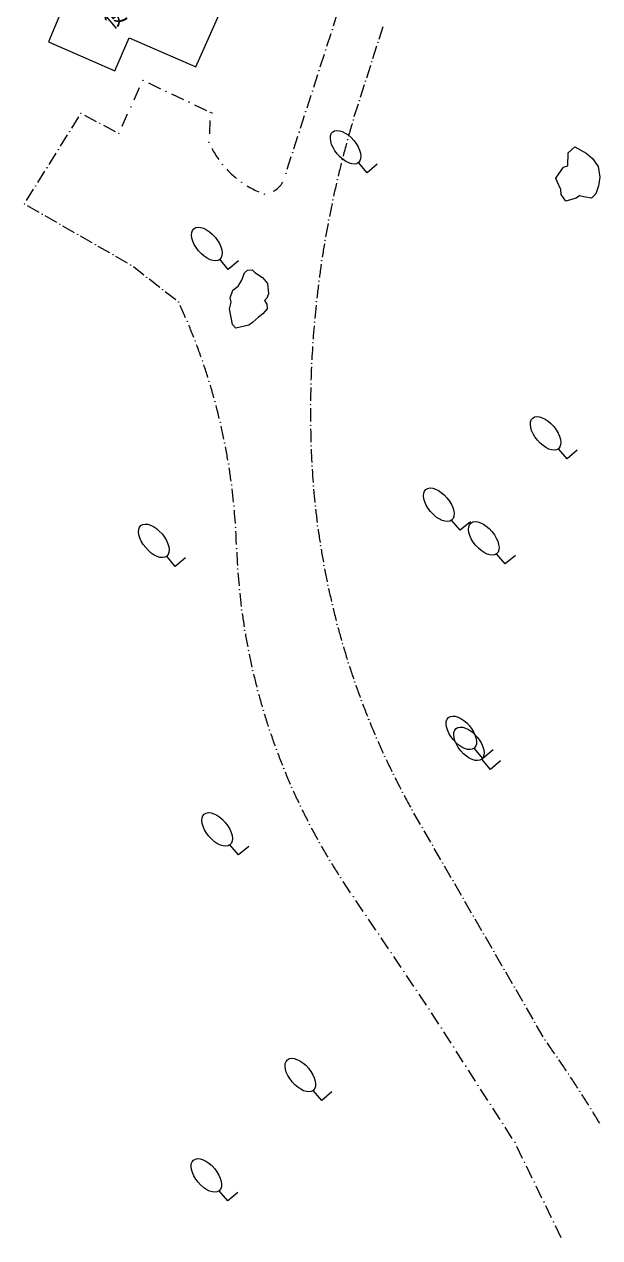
# Model space of a CAD drawing. Header units: metres. Extents: x -10443 to -4073, y -33280 to -26846.
# Drawn here: x -7368.15 to -7346.58, y -29177.67 to -29132.16 of the extents above; entities that cross this region are included whole.
import ezdxf
from ezdxf.enums import TextEntityAlignment as Align

# ---------------------------------------------------------------- set-up
doc = ezdxf.new("R2010")
doc.units = ezdxf.units.M
doc.header["$MEASUREMENT"] = 0
doc.linetypes.add('CONTINUOUS_1', pattern=[0])
doc.linetypes.add('CONTINUOUS_2', pattern=[0])
for name, color, linetype, lineweight in [('園路', 241, 'CONTINUOUS_2', 18), ('木', 254, 'CONTINUOUS_2', 18), ('構造物', 241, 'CONTINUOUS_2', 18), ('石', 241, 'CONTINUOUS_2', 18)]:
    doc.layers.add(name, color=color, linetype=linetype, lineweight=lineweight)
doc.layers.add('非表示', color=7, linetype='CONTINUOUS', lineweight=0, plot=False)
doc.styles.add('MS Gothic', font='MS Gothic.ttf')

msp = doc.modelspace()

# ---------------------------------------------------------------- hatches: boundary and pattern name
at = {"layer": '園路', "linetype": 'CONTINUOUS_1', "lineweight": 18}
for points in [[(-7356.599, -29132.359, 1), (-7356.614, -29132.359, 1)], [(-7354.884, -29132.841, 1), (-7354.899, -29132.841, 1)], [(-7356.847, -29133.129, 1), (-7356.862, -29133.129, 1)], [(-7355.117, -29133.567, 1), (-7355.132, -29133.567, 1)], [(-7363.696, -29134.265, 1), (-7363.711, -29134.265, 1)], [(-7357.095, -29133.898, 1), (-7357.11, -29133.898, 1)], [(-7355.349, -29134.293, 1), (-7355.364, -29134.293, 1)], [(-7362.834, -29134.672, 1), (-7362.849, -29134.672, 1)], [(-7357.343, -29134.668, 1), (-7357.358, -29134.668, 1)], [(-7361.972, -29135.08, 1), (-7361.987, -29135.08, 1)], [(-7355.581, -29135.02, 1), (-7355.596, -29135.02, 1)], [(-7366.023, -29135.504, 1), (-7366.038, -29135.504, 1)], [(-7364.147, -29135.257, 1), (-7364.162, -29135.257, 1)], [(-7361.169, -29135.458, 1), (-7361.184, -29135.458, 1)], [(-7361.111, -29135.488, 1), (-7361.126, -29135.488, 1)], [(-7357.591, -29135.437, 1), (-7357.606, -29135.437, 1)], [(-7365.311, -29135.876, 1), (-7365.326, -29135.876, 1)], [(-7355.813, -29135.746, 1), (-7355.828, -29135.746, 1)], [(-7366.445, -29136.183, 1), (-7366.46, -29136.183, 1)], [(-7364.599, -29136.249, 1), (-7364.614, -29136.249, 1)], [(-7357.84, -29136.207, 1), (-7357.855, -29136.207, 1)], [(-7356.028, -29136.489, 1), (-7356.043, -29136.489, 1)], [(-7366.868, -29136.863, 1), (-7366.883, -29136.863, 1)], [(-7361.22, -29136.591, 1), (-7361.235, -29136.591, 1)], [(-7358.088, -29136.977, 1), (-7358.103, -29136.977, 1)], [(-7360.712, -29137.42, 1), (-7360.727, -29137.42, 1)], [(-7356.227, -29137.237, 1), (-7356.242, -29137.237, 1)], [(-7367.29, -29137.543, 1), (-7367.305, -29137.543, 1)], [(-7358.336, -29137.746, 1), (-7358.351, -29137.746, 1)], [(-7367.713, -29138.223, 1), (-7367.728, -29138.223, 1)], [(-7359.999, -29138.083, 1), (-7360.014, -29138.083, 1)], [(-7356.411, -29137.989, 1), (-7356.426, -29137.989, 1)], [(-7359.135, -29138.531, 1), (-7359.15, -29138.531, 1)], [(-7356.58, -29138.744, 1), (-7356.595, -29138.744, 1)], [(-7368.135, -29138.902, 1), (-7368.15, -29138.902, 1)], [(-7367.472, -29139.283, 1), (-7367.487, -29139.283, 1)], [(-7366.809, -29139.663, 1), (-7366.824, -29139.663, 1)], [(-7356.733, -29139.502, 1), (-7356.748, -29139.502, 1)], [(-7366.146, -29140.043, 1), (-7366.161, -29140.043, 1)], [(-7365.483, -29140.424, 1), (-7365.498, -29140.424, 1)], [(-7356.871, -29140.264, 1), (-7356.886, -29140.264, 1)], [(-7364.82, -29140.804, 1), (-7364.835, -29140.804, 1)], [(-7356.994, -29141.028, 1), (-7357.009, -29141.028, 1)], [(-7364.157, -29141.185, 1), (-7364.172, -29141.185, 1)], [(-7363.558, -29141.647, 1), (-7363.573, -29141.647, 1)], [(-7357.101, -29141.794, 1), (-7357.116, -29141.794, 1)], [(-7362.959, -29142.11, 1), (-7362.974, -29142.11, 1)], [(-7362.361, -29142.573, 1), (-7362.376, -29142.573, 1)], [(-7357.192, -29142.563, 1), (-7357.207, -29142.563, 1)], [(-7362.037, -29143.302, 1), (-7362.052, -29143.302, 1)], [(-7357.268, -29143.333, 1), (-7357.283, -29143.333, 1)], [(-7361.738, -29144.041, 1), (-7361.753, -29144.041, 1)], [(-7357.328, -29144.104, 1), (-7357.343, -29144.104, 1)], [(-7361.464, -29144.79, 1), (-7361.479, -29144.79, 1)], [(-7357.373, -29144.877, 1), (-7357.388, -29144.877, 1)], [(-7361.216, -29145.548, 1), (-7361.231, -29145.548, 1)], [(-7357.402, -29145.65, 1), (-7357.417, -29145.65, 1)], [(-7360.994, -29146.314, 1), (-7361.009, -29146.314, 1)], [(-7357.415, -29146.424, 1), (-7357.43, -29146.424, 1)], [(-7360.798, -29147.086, 1), (-7360.813, -29147.086, 1)], [(-7357.413, -29147.198, 1), (-7357.428, -29147.198, 1)], [(-7360.629, -29147.866, 1), (-7360.644, -29147.866, 1)], [(-7357.395, -29147.971, 1), (-7357.41, -29147.971, 1)], [(-7360.487, -29148.65, 1), (-7360.502, -29148.65, 1)], [(-7357.361, -29148.724, 1), (-7357.376, -29148.724, 1)], [(-7360.371, -29149.439, 1), (-7360.386, -29149.439, 1)], [(-7357.309, -29149.475, 1), (-7357.324, -29149.475, 1)], [(-7357.237, -29150.224, 1), (-7357.252, -29150.224, 1)], [(-7360.282, -29150.232, 1), (-7360.297, -29150.232, 1)], [(-7360.221, -29151.027, 1), (-7360.236, -29151.027, 1)], [(-7357.147, -29150.972, 1), (-7357.162, -29150.972, 1)], [(-7360.186, -29151.823, 1), (-7360.201, -29151.823, 1)], [(-7357.039, -29151.717, 1), (-7357.054, -29151.717, 1)], [(-7356.911, -29152.459, 1), (-7356.926, -29152.459, 1)], [(-7360.146, -29152.593, 1), (-7360.161, -29152.593, 1)], [(-7360.081, -29153.361, 1), (-7360.096, -29153.361, 1)], [(-7356.765, -29153.198, 1), (-7356.78, -29153.198, 1)], [(-7359.992, -29154.127, 1), (-7360.007, -29154.127, 1)], [(-7356.601, -29153.933, 1), (-7356.616, -29153.933, 1)], [(-7356.418, -29154.663, 1), (-7356.433, -29154.663, 1)], [(-7359.878, -29154.89, 1), (-7359.893, -29154.89, 1)], [(-7359.741, -29155.648, 1), (-7359.756, -29155.648, 1)], [(-7356.217, -29155.389, 1), (-7356.232, -29155.389, 1)], [(-7355.997, -29156.109, 1), (-7356.012, -29156.109, 1)], [(-7359.579, -29156.402, 1), (-7359.594, -29156.402, 1)], [(-7355.76, -29156.824, 1), (-7355.775, -29156.824, 1)], [(-7359.394, -29157.151, 1), (-7359.409, -29157.151, 1)], [(-7359.185, -29157.893, 1), (-7359.2, -29157.893, 1)], [(-7355.505, -29157.532, 1), (-7355.52, -29157.532, 1)], [(-7355.232, -29158.234, 1), (-7355.247, -29158.234, 1)], [(-7358.953, -29158.628, 1), (-7358.968, -29158.628, 1)], [(-7354.942, -29158.929, 1), (-7354.957, -29158.929, 1)], [(-7358.698, -29159.355, 1), (-7358.713, -29159.355, 1)], [(-7354.635, -29159.616, 1), (-7354.65, -29159.616, 1)], [(-7358.42, -29160.074, 1), (-7358.435, -29160.074, 1)], [(-7354.31, -29160.295, 1), (-7354.325, -29160.295, 1)], [(-7358.119, -29160.784, 1), (-7358.134, -29160.784, 1)], [(-7353.968, -29160.966, 1), (-7353.983, -29160.966, 1)], [(-7357.796, -29161.484, 1), (-7357.811, -29161.484, 1)], [(-7353.61, -29161.628, 1), (-7353.625, -29161.628, 1)], [(-7357.451, -29162.174, 1), (-7357.466, -29162.174, 1)], [(-7353.226, -29162.292, 1), (-7353.241, -29162.292, 1)], [(-7357.084, -29162.852, 1), (-7357.099, -29162.852, 1)], [(-7352.843, -29162.956, 1), (-7352.858, -29162.956, 1)], [(-7356.696, -29163.518, 1), (-7356.711, -29163.518, 1)], [(-7352.46, -29163.619, 1), (-7352.475, -29163.619, 1)], [(-7356.287, -29164.172, 1), (-7356.302, -29164.172, 1)], [(-7352.076, -29164.283, 1), (-7352.091, -29164.283, 1)], [(-7355.813, -29164.875, 1), (-7355.828, -29164.875, 1)], [(-7351.693, -29164.947, 1), (-7351.708, -29164.947, 1)], [(-7355.34, -29165.578, 1), (-7355.355, -29165.578, 1)], [(-7351.309, -29165.61, 1), (-7351.324, -29165.61, 1)], [(-7354.866, -29166.281, 1), (-7354.881, -29166.281, 1)], [(-7350.926, -29166.274, 1), (-7350.941, -29166.274, 1)], [(-7354.392, -29166.984, 1), (-7354.407, -29166.984, 1)], [(-7350.542, -29166.937, 1), (-7350.557, -29166.937, 1)], [(-7353.918, -29167.687, 1), (-7353.933, -29167.687, 1)], [(-7350.159, -29167.601, 1), (-7350.174, -29167.601, 1)], [(-7353.445, -29168.39, 1), (-7353.46, -29168.39, 1)], [(-7349.775, -29168.265, 1), (-7349.79, -29168.265, 1)], [(-7352.971, -29169.092, 1), (-7352.986, -29169.092, 1)], [(-7349.392, -29168.928, 1), (-7349.407, -29168.928, 1)], [(-7349.008, -29169.592, 1), (-7349.023, -29169.592, 1)], [(-7352.512, -29169.807, 1), (-7352.527, -29169.807, 1)], [(-7352.052, -29170.523, 1), (-7352.067, -29170.523, 1)], [(-7348.625, -29170.256, 1), (-7348.64, -29170.256, 1)], [(-7348.18, -29170.89, 1), (-7348.195, -29170.89, 1)], [(-7351.593, -29171.238, 1), (-7351.608, -29171.238, 1)], [(-7347.746, -29171.531, 1), (-7347.761, -29171.531, 1)], [(-7351.134, -29171.953, 1), (-7351.149, -29171.953, 1)], [(-7347.322, -29172.18, 1), (-7347.337, -29172.18, 1)], [(-7350.674, -29172.668, 1), (-7350.689, -29172.668, 1)], [(-7346.909, -29172.835, 1), (-7346.924, -29172.835, 1)], [(-7350.215, -29173.383, 1), (-7350.23, -29173.383, 1)], [(-7349.756, -29174.098, 1), (-7349.771, -29174.098, 1)], [(-7349.393, -29174.842, 1), (-7349.408, -29174.842, 1)], [(-7349.031, -29175.586, 1), (-7349.046, -29175.586, 1)], [(-7348.668, -29176.331, 1), (-7348.683, -29176.331, 1)], [(-7348.306, -29177.075, 1), (-7348.321, -29177.075, 1)]]:
    msp.add_hatch(color=256, dxfattribs=at).paths.add_polyline_path(points, flags=0)

# ---------------------------------------------------------------- linework, layer by layer
for p, q in [((-7356.559, -29132.212), (-7356.405, -29131.736)), ((-7354.852, -29132.716), (-7354.7, -29132.239)), ((-7356.807, -29132.982), (-7356.654, -29132.506)), ((-7357.055, -29133.751), (-7356.902, -29133.275)), ((-7355.084, -29133.442), (-7354.932, -29132.966)), ((-7355.316, -29134.168), (-7355.164, -29133.692)), ((-7357.303, -29134.521), (-7357.15, -29134.045)), ((-7364.033, -29134.988), (-7363.826, -29134.533)), ((-7363.499, -29134.361), (-7363.047, -29134.575)), ((-7355.549, -29134.894), (-7355.396, -29134.418)), ((-7362.637, -29134.769), (-7362.185, -29134.983)), ((-7361.775, -29135.177), (-7361.323, -29135.391)), ((-7357.552, -29135.291), (-7357.398, -29134.815)), ((-7355.781, -29135.621), (-7355.629, -29135.145)), ((-7366.374, -29136.056), (-7366.11, -29135.631)), ((-7365.896, -29135.574), (-7365.453, -29135.806)), ((-7364.484, -29135.98), (-7364.277, -29135.525)), ((-7357.8, -29136.06), (-7357.646, -29135.584)), ((-7365.184, -29135.947), (-7364.741, -29136.178)), ((-7361.191, -29135.774), (-7361.214, -29136.274)), ((-7366.796, -29136.736), (-7366.532, -29136.311)), ((-7358.048, -29136.83), (-7357.894, -29136.354)), ((-7367.219, -29137.415), (-7366.955, -29136.991)), ((-7358.296, -29137.599), (-7358.143, -29137.124)), ((-7367.641, -29138.095), (-7367.377, -29137.671)), ((-7368.063, -29138.775), (-7367.8, -29138.35)), ((-7367.594, -29139.217), (-7368.028, -29138.968)), ((-7366.931, -29139.597), (-7367.365, -29139.349)), ((-7366.268, -29139.978), (-7366.702, -29139.729)), ((-7365.605, -29140.358), (-7366.039, -29140.109)), ((-7364.942, -29140.738), (-7365.376, -29140.49)), ((-7364.279, -29141.119), (-7364.713, -29140.87)), ((-7363.667, -29141.569), (-7364.063, -29141.263)), ((-7363.069, -29142.032), (-7363.464, -29141.726)), ((-7362.47, -29142.495), (-7362.865, -29142.189)), ((-7353.301, -29162.177), (-7353.551, -29161.744)), ((-7352.917, -29162.84), (-7353.167, -29162.407)), ((-7352.534, -29163.504), (-7352.784, -29163.071)), ((-7352.15, -29164.168), (-7352.4, -29163.735)), ((-7355.918, -29164.73), (-7356.197, -29164.316)), ((-7351.767, -29164.831), (-7352.017, -29164.398)), ((-7355.444, -29165.433), (-7355.724, -29165.019)), ((-7351.383, -29165.495), (-7351.633, -29165.062)), ((-7354.971, -29166.136), (-7355.25, -29165.722)), ((-7351, -29166.159), (-7351.25, -29165.726)), ((-7354.497, -29166.839), (-7354.776, -29166.425)), ((-7350.616, -29166.822), (-7350.866, -29166.389)), ((-7350.233, -29167.486), (-7350.483, -29167.053)), ((-7354.023, -29167.542), (-7354.303, -29167.128)), ((-7353.549, -29168.245), (-7353.829, -29167.831)), ((-7349.849, -29168.149), (-7350.1, -29167.716)), ((-7349.466, -29168.813), (-7349.716, -29168.38)), ((-7353.076, -29168.948), (-7353.355, -29168.534)), ((-7352.614, -29169.66), (-7352.884, -29169.24)), ((-7349.082, -29169.477), (-7349.333, -29169.044)), ((-7348.699, -29170.14), (-7348.949, -29169.707)), ((-7352.154, -29170.375), (-7352.425, -29169.955)), ((-7351.695, -29171.09), (-7351.965, -29170.67)), ((-7351.236, -29171.805), (-7351.506, -29171.385)), ((-7350.776, -29172.52), (-7351.047, -29172.1)), ((-7350.317, -29173.235), (-7350.587, -29172.815)), ((-7349.858, -29173.95), (-7350.128, -29173.53)), ((-7349.472, -29174.695), (-7349.691, -29174.245)), ((-7349.11, -29175.439), (-7349.329, -29174.989)), ((-7348.747, -29176.183), (-7348.966, -29175.734)), ((-7348.385, -29176.928), (-7348.604, -29176.478)), ((-7348.023, -29177.672), (-7348.241, -29177.222))]:
    msp.add_line(p, q, dxfattribs=at)
for centre in [(-7356.606, -29132.359), (-7354.892, -29132.841), (-7356.854, -29133.129), (-7355.124, -29133.567), (-7363.704, -29134.265), (-7357.103, -29133.898), (-7355.356, -29134.293), (-7362.842, -29134.672), (-7357.351, -29134.668), (-7361.98, -29135.08), (-7355.589, -29135.02), (-7366.03, -29135.504), (-7364.155, -29135.257), (-7361.177, -29135.458), (-7361.118, -29135.488), (-7357.599, -29135.437), (-7365.318, -29135.876), (-7355.821, -29135.746), (-7366.453, -29136.183), (-7364.606, -29136.249), (-7357.847, -29136.207), (-7356.035, -29136.489), (-7366.875, -29136.863), (-7361.228, -29136.591), (-7358.095, -29136.977), (-7360.719, -29137.42), (-7356.234, -29137.237), (-7367.298, -29137.543), (-7358.343, -29137.746), (-7367.72, -29138.223), (-7360.007, -29138.083), (-7356.418, -29137.989), (-7359.143, -29138.531), (-7356.587, -29138.744), (-7368.143, -29138.902), (-7367.48, -29139.283), (-7366.817, -29139.663), (-7356.74, -29139.502), (-7366.153, -29140.043), (-7365.49, -29140.424), (-7356.878, -29140.264), (-7364.827, -29140.804), (-7357.001, -29141.028), (-7364.164, -29141.185), (-7363.566, -29141.647), (-7357.108, -29141.794), (-7362.967, -29142.11), (-7362.368, -29142.573), (-7357.2, -29142.563), (-7362.044, -29143.302), (-7357.276, -29143.333), (-7361.745, -29144.041), (-7357.336, -29144.104), (-7361.471, -29144.79), (-7357.38, -29144.877), (-7361.223, -29145.548), (-7357.409, -29145.65), (-7361.001, -29146.314), (-7357.423, -29146.424), (-7360.806, -29147.086), (-7357.42, -29147.198), (-7360.637, -29147.866), (-7357.402, -29147.971), (-7360.494, -29148.65), (-7357.369, -29148.724), (-7360.378, -29149.439), (-7357.316, -29149.475), (-7357.245, -29150.224), (-7360.29, -29150.232), (-7360.228, -29151.027), (-7357.155, -29150.972), (-7360.194, -29151.823), (-7357.046, -29151.717), (-7356.919, -29152.459), (-7360.153, -29152.593), (-7360.088, -29153.361), (-7356.773, -29153.198), (-7359.999, -29154.127), (-7356.608, -29153.933), (-7356.425, -29154.663), (-7359.886, -29154.89), (-7359.748, -29155.648), (-7356.224, -29155.389), (-7356.005, -29156.109), (-7359.587, -29156.402), (-7355.768, -29156.824), (-7359.402, -29157.151), (-7359.193, -29157.893), (-7355.513, -29157.532), (-7355.24, -29158.234), (-7358.961, -29158.628), (-7354.95, -29158.929), (-7358.706, -29159.355), (-7354.642, -29159.616), (-7358.427, -29160.074), (-7354.317, -29160.295), (-7358.126, -29160.784), (-7353.976, -29160.966), (-7357.803, -29161.484), (-7353.617, -29161.628), (-7357.458, -29162.174), (-7353.234, -29162.292), (-7357.091, -29162.852), (-7352.85, -29162.956), (-7356.703, -29163.518), (-7352.467, -29163.619), (-7356.295, -29164.172), (-7352.084, -29164.283), (-7355.821, -29164.875), (-7351.7, -29164.947), (-7355.347, -29165.578), (-7351.317, -29165.61), (-7354.873, -29166.281), (-7350.933, -29166.274), (-7354.4, -29166.984), (-7350.55, -29166.937), (-7353.926, -29167.687), (-7350.166, -29167.601), (-7353.452, -29168.39), (-7349.783, -29168.265), (-7352.979, -29169.092), (-7349.399, -29168.928), (-7349.016, -29169.592), (-7352.519, -29169.807), (-7352.06, -29170.523), (-7348.632, -29170.256), (-7348.187, -29170.89), (-7351.601, -29171.238), (-7347.753, -29171.531), (-7351.141, -29171.953), (-7347.329, -29172.18), (-7350.682, -29172.668), (-7346.916, -29172.835), (-7350.222, -29173.383), (-7349.763, -29174.098), (-7349.401, -29174.842), (-7349.038, -29175.586), (-7348.676, -29176.331), (-7348.313, -29177.075)]:
    msp.add_circle(centre, 0.0075, dxfattribs=at)
for centre, radius, start, end in [((-7319.233, -29146.694), 38.191, 163.5467, 164.2968), ((-7357.932, -29135.14), 3.601, 207.542, 215.4984), ((-7319.233, -29146.694), 38.191, 164.7076, 165.4578), ((-7319.233, -29146.694), 38.191, 165.8686, 166.6187), ((-7357.932, -29135.14), 3.601, 223.0741, 231.0305), ((-7357.932, -29135.14), 3.601, 238.6062, 246.5626), ((-7359.26, -29137.613), 0.926, 299.0096, 329.9402), ((-7319.233, -29146.694), 38.191, 167.0296, 167.7797), ((-7319.233, -29146.694), 38.191, 168.1906, 168.9407), ((-7319.233, -29146.694), 38.191, 169.3515, 170.1016), ((-7319.233, -29146.694), 38.191, 170.5125, 171.2626), ((-7319.233, -29146.694), 38.191, 171.6735, 172.4236), ((-7319.233, -29146.694), 38.191, 172.8344, 173.5846), ((-7383.539, -29152.431), 23.353, 23.3755, 24.6022), ((-7319.233, -29146.694), 38.191, 173.9954, 174.7455), ((-7383.539, -29152.431), 23.353, 21.4191, 22.6458), ((-7319.233, -29146.694), 38.191, 175.1564, 175.9065), ((-7383.539, -29152.431), 23.353, 19.4627, 20.6894), ((-7319.233, -29146.694), 38.191, 176.3173, 177.0675), ((-7383.539, -29152.431), 23.353, 17.5063, 18.733), ((-7319.233, -29146.694), 38.191, 177.4783, 178.2284), ((-7383.539, -29152.431), 23.353, 15.5499, 16.7766), ((-7319.233, -29146.694), 38.191, 178.6393, 179.3894), ((-7383.539, -29152.431), 23.353, 13.5935, 14.8202), ((-7319.233, -29146.694), 38.191, 179.8003, 180.5504), ((-7383.539, -29152.431), 23.353, 11.6371, 12.8638), ((-7319.233, -29146.694), 38.191, 180.9612, 181.7113), ((-7383.539, -29152.431), 23.353, 9.6807, 10.9074), ((-7327.388, -29147.006), 30.03, 182.0832, 183.0372), ((-7383.539, -29152.431), 23.353, 7.7243, 8.951), ((-7327.388, -29147.006), 30.03, 183.5199, 184.4739), ((-7383.539, -29152.431), 23.353, 5.7679, 6.9946), ((-7327.388, -29147.006), 30.03, 184.9566, 185.9105), ((-7383.539, -29152.431), 23.353, 3.8115, 5.0382), ((-7327.388, -29147.006), 30.03, 186.3932, 187.3472), ((-7327.388, -29147.006), 30.03, 187.8299, 188.7839), ((-7383.539, -29152.431), 23.353, 1.8551, 3.0818), ((-7335.852, -29150.926), 24.359, 182.4289, 183.605), ((-7327.388, -29147.006), 30.03, 189.2666, 190.2205), ((-7335.852, -29150.926), 24.359, 184.2425, 185.4185), ((-7327.388, -29147.006), 30.03, 190.7032, 191.6572), ((-7327.388, -29147.006), 30.03, 192.1399, 193.0939), ((-7335.852, -29150.926), 24.359, 186.056, 187.2321), ((-7335.852, -29150.926), 24.359, 187.8695, 189.0456), ((-7327.388, -29147.006), 30.03, 193.5766, 194.5306), ((-7335.852, -29150.926), 24.359, 189.683, 190.8591), ((-7327.388, -29147.006), 30.03, 195.0132, 195.9672), ((-7327.388, -29147.006), 30.03, 196.4499, 197.4039), ((-7335.852, -29150.926), 24.359, 191.4966, 192.6726), ((-7335.852, -29150.926), 24.359, 193.3101, 194.4862), ((-7327.388, -29147.006), 30.03, 197.8866, 198.8406), ((-7327.388, -29147.006), 30.03, 199.3232, 200.2772), ((-7335.852, -29150.926), 24.359, 195.1236, 196.2997), ((-7327.388, -29147.006), 30.03, 200.7599, 201.7139), ((-7335.852, -29150.926), 24.359, 196.9371, 198.1132), ((-7327.388, -29147.006), 30.03, 202.1966, 203.1506), ((-7335.852, -29150.926), 24.359, 198.7507, 199.9268), ((-7327.388, -29147.006), 30.03, 203.6332, 204.5872), ((-7335.852, -29150.926), 24.359, 200.5642, 201.7403), ((-7327.388, -29147.006), 30.03, 205.0699, 206.0239), ((-7335.852, -29150.926), 24.359, 202.3777, 203.5538), ((-7327.388, -29147.006), 30.03, 206.5066, 207.4606), ((-7335.852, -29150.926), 24.359, 204.1913, 205.3673), ((-7327.388, -29147.006), 30.03, 207.9433, 208.8972), ((-7335.852, -29150.926), 24.359, 206.0048, 207.1809), ((-7335.852, -29150.926), 24.359, 207.8183, 208.9944), ((-7335.852, -29150.926), 24.359, 209.6318, 210.8079), ((-7335.852, -29150.926), 24.359, 211.4454, 212.6214), ((-7387.105, -29197.712), 47.266, 34.7412, 35.3473), ((-7387.105, -29197.712), 47.266, 33.802, 34.4082), ((-7387.105, -29197.712), 47.266, 32.8629, 33.469), ((-7387.105, -29197.712), 47.266, 31.9237, 32.5298), ((-7387.105, -29197.712), 47.266, 30.9845, 31.5906)]:
    msp.add_arc(centre, radius, start, end, dxfattribs=at)
at = {"layer": '木', "linetype": 'CONTINUOUS_1', "lineweight": 18}
for p, q in [((-7355.304, -29137.73), (-7355.626, -29137.347)), ((-7354.921, -29137.409), (-7355.304, -29137.73)), ((-7360.505, -29141.358), (-7360.826, -29140.975)), ((-7360.122, -29141.037), (-7360.505, -29141.358)), ((-7347.808, -29148.461), (-7348.13, -29148.078)), ((-7347.425, -29148.139), (-7347.808, -29148.461)), ((-7351.81, -29151.138), (-7352.132, -29150.755)), ((-7351.427, -29150.817), (-7351.81, -29151.138)), ((-7350.125, -29152.4), (-7350.446, -29152.017)), ((-7362.491, -29152.491), (-7362.812, -29152.108)), ((-7362.108, -29152.169), (-7362.491, -29152.491)), ((-7349.742, -29152.078), (-7350.125, -29152.4)), ((-7350.965, -29159.692), (-7351.286, -29159.309)), ((-7350.682, -29160.107), (-7351.003, -29159.724)), ((-7350.582, -29159.37), (-7350.965, -29159.692)), ((-7350.299, -29159.785), (-7350.682, -29160.107)), ((-7360.119, -29163.317), (-7360.44, -29162.934)), ((-7359.736, -29162.996), (-7360.119, -29163.317)), ((-7357.001, -29172.528), (-7357.323, -29172.145)), ((-7356.618, -29172.206), (-7357.001, -29172.528)), ((-7360.524, -29176.293), (-7360.845, -29175.91)), ((-7360.141, -29175.971), (-7360.524, -29176.293))]:
    msp.add_line(p, q, dxfattribs=at)
for centre in [(-7356.108, -29136.773), (-7361.308, -29140.401), (-7348.612, -29147.503), (-7352.614, -29150.18), (-7363.294, -29151.533), (-7350.928, -29151.442), (-7351.769, -29158.734), (-7351.485, -29159.149), (-7360.922, -29162.359), (-7357.805, -29171.57), (-7361.327, -29175.335)]:
    msp.add_ellipse(centre, major_axis=(-0.482, 0.575), ratio=0.533333, dxfattribs=at)
at = {"layer": '構造物', "linetype": 'CONTINUOUS_2', "lineweight": 18, "flags": 128}
msp.add_lwpolyline([(-7361.722, -29133.758), (-7360.596, -29131.213), (-7365.67, -29129.042), (-7367.241, -29132.814), (-7364.762, -29133.91), (-7364.223, -29132.674)], close=True, dxfattribs=at)
at = {"layer": '石', "linetype": 'CONTINUOUS_2', "lineweight": 18, "flags": 128}
for points in [[(-7348.233, -29137.932), (-7347.938, -29137.525), (-7347.778, -29137.47), (-7347.761, -29136.987), (-7347.512, -29136.754), (-7347.096, -29136.993), (-7346.854, -29137.196), (-7346.643, -29137.496), (-7346.583, -29137.899), (-7346.628, -29138.223), (-7346.732, -29138.517), (-7346.889, -29138.681), (-7347.179, -29138.629), (-7347.344, -29138.593), (-7347.464, -29138.678), (-7347.854, -29138.791), (-7348.028, -29138.546), (-7348.045, -29138.354), (-7348.18, -29138.062), (-7348.233, -29137.932)], [(-7359.512, -29141.466), (-7359.222, -29141.653), (-7359.038, -29141.885), (-7359.002, -29142.269), (-7359.063, -29142.436), (-7359.142, -29142.519), (-7359.062, -29142.659), (-7359.052, -29142.835), (-7359.207, -29143.024), (-7359.37, -29143.145), (-7359.596, -29143.35), (-7359.737, -29143.447), (-7360.222, -29143.552), (-7360.343, -29143.426), (-7360.461, -29142.827), (-7360.392, -29142.578), (-7360.433, -29142.415), (-7360.335, -29142.133), (-7360.136, -29141.982), (-7359.996, -29141.761), (-7359.902, -29141.484), (-7359.786, -29141.386), (-7359.612, -29141.375), (-7359.512, -29141.466)]]:
    msp.add_lwpolyline(points, dxfattribs=at)

# ---------------------------------------------------------------- texts
at = {"layer": '非表示', "style": 'MS Gothic', "width": 0.769531}
msp.add_text('便所', height=0.75, rotation=40, dxfattribs=at).set_placement((-7364.861, -29132.351), (-7363.712, -29131.387), align=Align.FIT)

doc.saveas('drawing.dxf')
